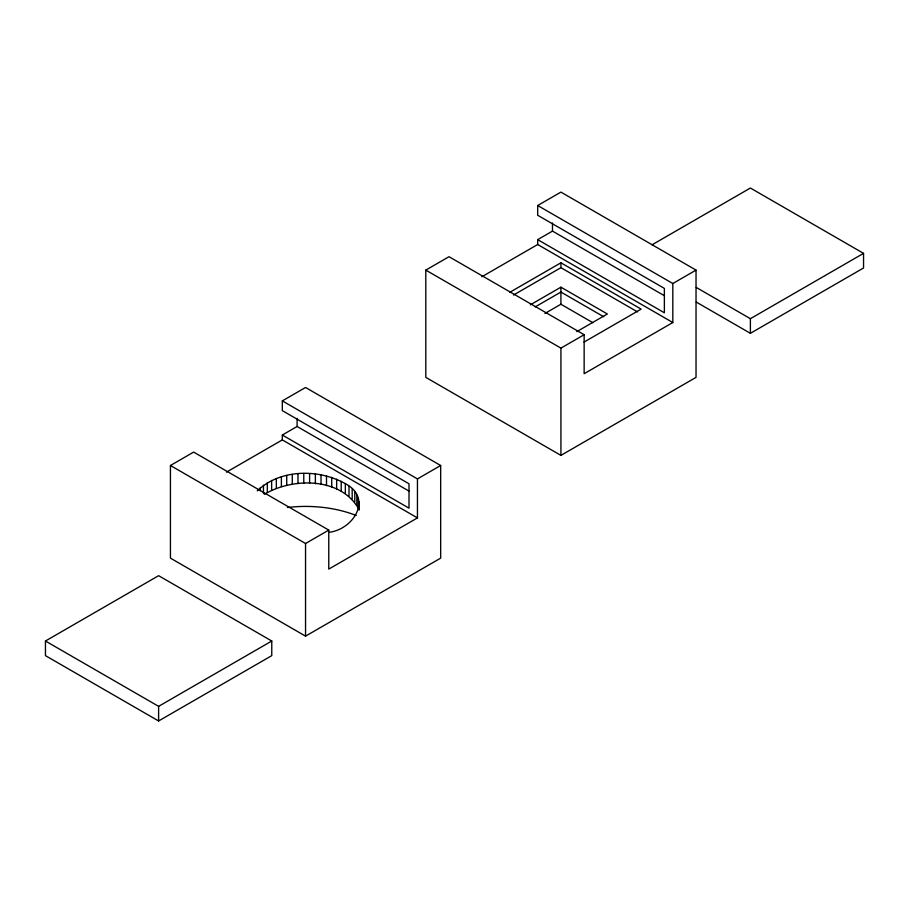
<?xml version="1.0" encoding="UTF-8"?>
<svg xmlns="http://www.w3.org/2000/svg" width="909" height="909" viewBox="0 0 909 909"><rect width="100%" height="100%" fill="white"/><g stroke="black" fill="none" stroke-linecap="round" stroke-linejoin="round"><path stroke-width="1.36" d="M257.27 490.871C280.097 468.896 318.627 468.726 345.34 483.645C372.781 498.109 353.885 528.89 329.706 532.219M264.428 494.326C292.437 477.475 340.216 477.202 358.271 508.222L358.271 498.473M537.696 205.514L560.921 192.106L696.033 270.109L696.033 377.371L560.921 455.386L425.798 377.371L425.798 270.109L449.023 256.702L584.146 334.717L584.146 373.713L672.819 322.525L672.819 283.517L537.696 205.514L537.696 215.263L664.365 288.392L664.365 312.776L537.696 239.635L537.696 244.51L672.819 322.525M537.696 239.635L552.479 231.102L664.388 295.72M481.827 276.768L537.696 244.51M282.324 400.892L305.549 387.484L440.672 465.499L440.672 558.126L305.549 636.141L170.438 558.126L170.438 465.499L193.651 452.091L328.774 530.095L328.774 569.102L417.447 517.903L417.447 478.907L282.324 400.892L282.324 410.641L409.005 483.781L409.005 508.154L282.324 435.025L282.324 439.899L417.447 517.903M509.869 292.278L560.921 262.792L641.14 309.117L584.021 342.102M513.517 295.039L560.921 267.678L637.504 311.889M282.324 435.025L297.107 426.491L409.016 491.099M226.455 472.157L282.324 439.899M530.367 304.822L560.921 287.176L607.371 313.991L576.806 331.637M535.253 306.867L560.921 292.05L603.701 316.752M651.992 244.839L750.391 188.027L863.55 253.361L863.55 267.985L750.391 333.319L696.271 302.072M544.934 313.469L560.921 304.242L592.895 322.706M45.45 641.015L158.609 575.681L271.768 641.015L271.768 655.639L158.609 720.973L45.45 655.639L45.45 641.015L158.609 706.35L271.768 641.015M425.798 270.109L560.921 348.124L584.146 334.717M672.819 283.517L696.033 270.109M170.438 465.499L305.549 543.502L328.774 530.095M417.447 478.907L440.672 465.499M696.271 287.449L750.391 318.695L863.55 253.361M750.391 318.695L750.391 333.319M560.921 262.792L560.921 267.678M560.921 287.176L560.921 304.242M560.921 348.124L560.921 455.386M552.479 222.978L552.479 231.102M359.282 505.154L359.282 509.335M359.089 501.802L359.089 510.154M356.828 495.212L356.828 504.972M354.794 492.076L354.794 501.825M352.181 489.065L352.181 498.825M349.011 486.247L349.011 495.996M345.34 483.645L345.34 493.394M341.205 481.281L341.205 491.03M336.648 479.191L336.648 488.94M331.728 477.395L331.728 487.156M326.501 475.93L326.501 485.679M321.025 474.782L321.025 484.531M315.366 473.998L315.366 483.747M309.594 473.555L309.594 483.315M305.549 543.502L305.549 636.141M303.776 473.487L303.776 483.236M297.982 473.782L297.982 483.531M297.107 418.367L297.107 426.491M292.278 474.43L292.278 484.179M286.721 475.441L286.721 485.19M281.392 476.782L281.392 486.531M276.336 478.452L276.336 488.201M271.632 480.429L271.632 490.178M267.326 482.69L267.326 492.439M263.462 485.201L263.462 493.564M260.099 487.94L260.099 490.724M158.609 706.35L158.609 720.973M287.471 507.483A89.571 51.711 0 0 1 356.237 515.494"/></g></svg>
